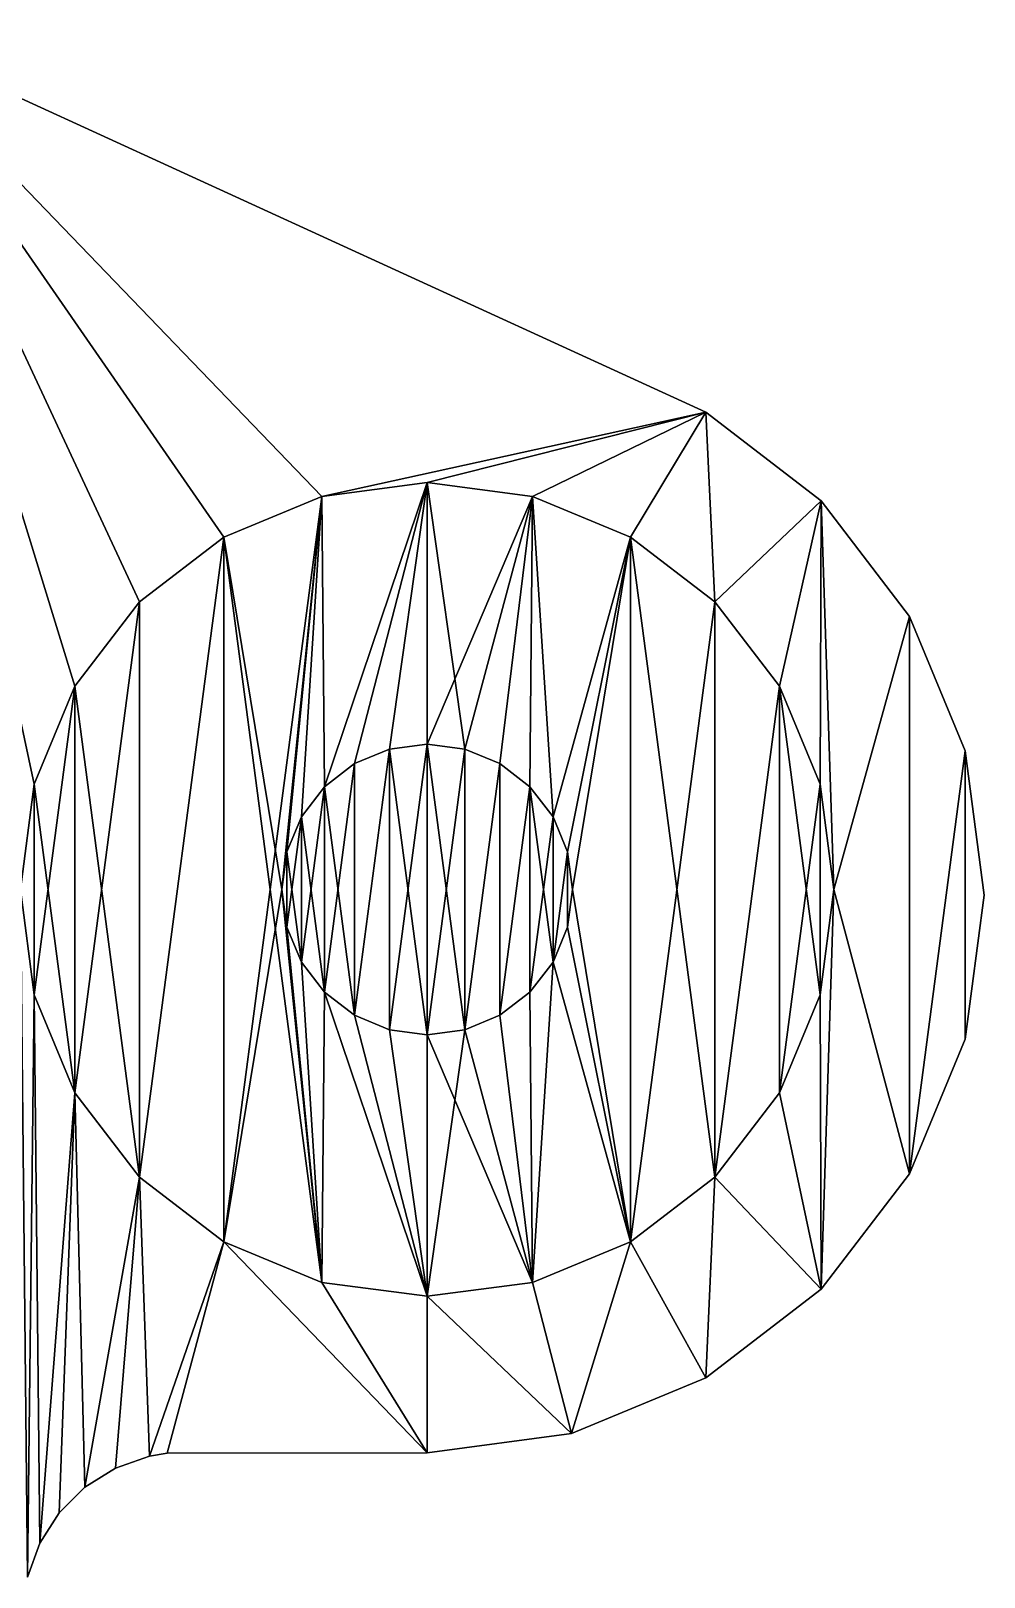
# Model space of a CAD drawing. Header units: metres. Extents: x -14.7 to 34, y 0 to 27.1.
# Drawn here: x 17.63 to 34.03, y 0 to 26.6 of the extents above; entities that cross this region are included whole.
import ezdxf

# ---------------------------------------------------------------- set-up
doc = ezdxf.new("R2010")
doc.units = ezdxf.units.M

msp = doc.modelspace()

# ---------------------------------------------------------------- linework, layer by layer
for points in [[(14.914542, 26.6, 14.7), (22.638268, 18.59148, 14.7), (29.242495, 20.04003, 14.7)], [(22.638268, 18.59148, 14.7), (14.914542, 26.6, 14.7), (20.950001, 17.892178, 14.7)], [(20.950001, 17.892178, 14.7), (14.914542, 26.6, 14.7), (19.500252, 16.779747, 14.7)], [(19.500252, 16.779747, 14.7), (14.914542, 26.6, 14.7), (18.387823, 15.33, 14.7)], [(18.387823, 15.33, 14.7), (14.914542, 26.6, 14.7), (17.688519, 13.641733, 14.7)], [(17.688519, 13.641733, 14.7), (14.914542, 26.6, 14.7), (17.450001, 11.83, 14.7)], [(14.914542, 26.6, 14.7), (29.242495, 20.04003), (14.914542, 26.6)], [(29.242495, 20.04003), (14.914542, 26.6, 14.7), (29.242495, 20.04003, 14.7)], [(14.914542, 26.6), (17.688519, 13.641733), (17.450001, 11.83)], [(17.688519, 13.641733), (14.914542, 26.6), (18.387823, 15.33)], [(18.387823, 15.33), (14.914542, 26.6), (19.500252, 16.779747)], [(19.500252, 16.779747), (14.914542, 26.6), (20.950001, 17.892178)], [(20.950001, 17.892178), (14.914542, 26.6), (22.638268, 18.59148)], [(22.638268, 18.59148), (14.914542, 26.6), (29.242495, 20.04003)], [(29.242495, 20.04003, 14.7), (22.638268, 18.59148, 14.7), (24.450001, 18.83, 14.7)], [(22.638268, 18.59148), (29.242495, 20.04003), (24.450001, 18.83)], [(29.242495, 20.04003, 14.7), (24.450001, 18.83, 14.7), (26.261734, 18.59148, 14.7)], [(24.450001, 18.83), (29.242495, 20.04003), (26.261734, 18.59148)], [(29.242495, 20.04003, 14.7), (26.261734, 18.59148, 14.7), (27.950001, 17.892178, 14.7)], [(26.261734, 18.59148), (29.242495, 20.04003), (27.950001, 17.892178)], [(29.242495, 20.04003, 14.7), (27.950001, 17.892178, 14.7), (29.399748, 16.779747, 14.7)], [(27.950001, 17.892178), (29.242495, 20.04003), (29.399748, 16.779747)], [(29.242495, 20.04003, 14.7), (29.399748, 16.779747, 14.7), (31.226976, 18.51478, 14.7)], [(29.242495, 20.04003, 14.7), (31.226976, 18.51478), (29.242495, 20.04003)], [(31.226976, 18.51478), (29.242495, 20.04003, 14.7), (31.226976, 18.51478, 14.7)], [(29.399748, 16.779747), (29.242495, 20.04003), (31.226976, 18.51478)], [(22.638268, 18.59148), (24.450001, 18.83, -2), (22.638268, 18.59148, -2)], [(24.450001, 18.83, -2), (22.638268, 18.59148), (24.450001, 18.83)], [(22.682234, 13.597767, -2), (22.638268, 18.59148, -2), (24.450001, 18.83, -2)], [(22.638268, 18.59148, 16.700001), (24.450001, 18.83, 14.7), (22.638268, 18.59148, 14.7)], [(24.450001, 18.83, 14.7), (22.638268, 18.59148, 16.700001), (24.450001, 18.83, 16.700001)], [(22.638268, 18.59148, 16.700001), (22.682234, 13.597767, 16.700001), (24.450001, 18.83, 16.700001)], [(22.682234, 13.597767, -2), (24.450001, 18.83, -2), (23.200001, 13.995064, -2)], [(24.450001, 18.83, 16.700001), (22.682234, 13.597767, 16.700001), (23.200001, 13.995064, 16.700001)], [(23.200001, 13.995064, -2), (24.450001, 18.83, -2), (23.802952, 14.244815, -2)], [(24.450001, 18.83, 16.700001), (23.200001, 13.995064, 16.700001), (23.802952, 14.244815, 16.700001)], [(23.802952, 14.244815, -2), (24.450001, 18.83, -2), (24.450001, 14.33, -2)], [(24.450001, 18.83, 16.700001), (23.802952, 14.244815, 16.700001), (24.450001, 14.33, 16.700001)], [(24.450001, 18.83, -2), (26.261734, 18.59148), (26.261734, 18.59148, -2)], [(26.261734, 18.59148), (24.450001, 18.83, -2), (24.450001, 18.83)], [(24.450001, 14.33, -2), (24.450001, 18.83, -2), (26.261734, 18.59148, -2)], [(24.450001, 18.83, 14.7), (26.261734, 18.59148, 16.700001), (26.261734, 18.59148, 14.7)], [(26.261734, 18.59148, 16.700001), (24.450001, 18.83, 14.7), (24.450001, 18.83, 16.700001)], [(24.450001, 18.83, 16.700001), (24.450001, 14.33, 16.700001), (25.097048, 14.244815, 16.700001)], [(24.450001, 18.83, 16.700001), (25.097048, 14.244815, 16.700001), (26.261734, 18.59148, 16.700001)], [(20.950001, 17.892178, -2), (22.638268, 18.59148), (22.638268, 18.59148, -2)], [(22.638268, 18.59148), (20.950001, 17.892178, -2), (20.950001, 17.892178)], [(22.638268, 18.59148, -2), (21.950001, 11.83, -2), (20.950001, 17.892178, -2)], [(20.950001, 17.892178, 14.7), (22.638268, 18.59148, 16.700001), (22.638268, 18.59148, 14.7)], [(22.638268, 18.59148, 16.700001), (20.950001, 17.892178, 14.7), (20.950001, 17.892178, 16.700001)], [(20.950001, 17.892178, 16.700001), (20.950001, 5.767822, 16.700001), (22.638268, 18.59148, 16.700001)], [(22.638268, 18.59148, 16.700001), (20.950001, 5.767822, 16.700001), (21.950001, 11.83, 16.700001)], [(21.950001, 11.83, -2), (22.638268, 18.59148, -2), (22.035185, 12.477048, -2)], [(22.638268, 18.59148, 16.700001), (21.950001, 11.83, 16.700001), (22.035185, 12.477048, 16.700001)], [(22.035185, 12.477048, -2), (22.638268, 18.59148, -2), (22.284937, 13.08, -2)], [(22.638268, 18.59148, 16.700001), (22.035185, 12.477048, 16.700001), (22.284937, 13.08, 16.700001)], [(22.284937, 13.08, -2), (22.638268, 18.59148, -2), (22.682234, 13.597767, -2)], [(22.638268, 18.59148, 16.700001), (22.284937, 13.08, 16.700001), (22.682234, 13.597767, 16.700001)], [(24.450001, 14.33, -2), (26.261734, 18.59148, -2), (25.097048, 14.244815, -2)], [(25.097048, 14.244815, -2), (26.261734, 18.59148, -2), (25.700001, 13.995064, -2)], [(26.261734, 18.59148, 16.700001), (25.097048, 14.244815, 16.700001), (25.700001, 13.995064, 16.700001)], [(25.700001, 13.995064, -2), (26.261734, 18.59148, -2), (26.217768, 13.597767, -2)], [(26.261734, 18.59148, 16.700001), (25.700001, 13.995064, 16.700001), (26.217768, 13.597767, 16.700001)], [(26.217768, 13.597767, -2), (26.261734, 18.59148, -2), (26.615063, 13.08, -2)], [(26.261734, 18.59148, 16.700001), (26.217768, 13.597767, 16.700001), (26.615063, 13.08, 16.700001)], [(26.261734, 18.59148), (27.950001, 17.892178, -2), (26.261734, 18.59148, -2)], [(27.950001, 17.892178, -2), (26.261734, 18.59148), (27.950001, 17.892178)], [(26.615063, 13.08, -2), (26.261734, 18.59148, -2), (27.950001, 17.892178, -2)], [(26.261734, 18.59148, 16.700001), (27.950001, 17.892178, 14.7), (26.261734, 18.59148, 14.7)], [(27.950001, 17.892178, 14.7), (26.261734, 18.59148, 16.700001), (27.950001, 17.892178, 16.700001)], [(26.261734, 18.59148, 16.700001), (26.615063, 13.08, 16.700001), (27.950001, 17.892178, 16.700001)], [(31.226976, 18.51478, 14.7), (29.399748, 16.779747, 14.7), (30.512178, 15.33, 14.7)], [(29.399748, 16.779747), (31.226976, 18.51478), (30.512178, 15.33)], [(31.226976, 18.51478, 14.7), (30.512178, 15.33, 14.7), (31.211481, 13.641733, 14.7)], [(30.512178, 15.33), (31.226976, 18.51478), (31.211481, 13.641733)], [(31.226976, 18.51478, 14.7), (31.211481, 13.641733, 14.7), (31.450001, 11.83, 14.7)], [(31.211481, 13.641733), (31.226976, 18.51478), (31.450001, 11.83)], [(31.226976, 18.51478, 14.7), (31.450001, 11.83, 14.7), (32.749523, 16.528225, 14.7)], [(31.226976, 18.51478), (32.749523, 16.528225, 14.7), (32.749523, 16.528225)], [(32.749523, 16.528225, 14.7), (31.226976, 18.51478), (31.226976, 18.51478, 14.7)], [(31.450001, 11.83), (31.226976, 18.51478), (32.749523, 16.528225)], [(19.500252, 16.779747), (20.950001, 17.892178, -2), (19.500252, 16.779747, -2)], [(20.950001, 17.892178, -2), (19.500252, 16.779747), (20.950001, 17.892178)], [(19.500252, 6.880252, -2), (19.500252, 16.779747, -2), (20.950001, 17.892178, -2)], [(19.500252, 6.880252, -2), (20.950001, 17.892178, -2), (20.950001, 5.767822, -2)], [(19.500252, 16.779747, 16.700001), (20.950001, 17.892178, 14.7), (19.500252, 16.779747, 14.7)], [(20.950001, 17.892178, 14.7), (19.500252, 16.779747, 16.700001), (20.950001, 17.892178, 16.700001)], [(19.500252, 16.779747, 16.700001), (19.500252, 6.880252, 16.700001), (20.950001, 17.892178, 16.700001)], [(20.950001, 17.892178, 16.700001), (19.500252, 6.880252, 16.700001), (20.950001, 5.767822, 16.700001)], [(20.950001, 5.767822, -2), (20.950001, 17.892178, -2), (22.638268, 5.068519, -2)], [(22.638268, 5.068519, -2), (20.950001, 17.892178, -2), (21.950001, 11.83, -2)], [(26.615063, 13.08, -2), (27.950001, 17.892178, -2), (26.864815, 12.477048, -2)], [(27.950001, 17.892178, 16.700001), (26.615063, 13.08, 16.700001), (26.864815, 12.477048, 16.700001)], [(26.864815, 12.477048, -2), (27.950001, 17.892178, -2), (26.950001, 11.83, -2)], [(27.950001, 17.892178, 16.700001), (26.864815, 12.477048, 16.700001), (26.950001, 11.83, 16.700001)], [(27.950001, 5.767822, -2), (26.950001, 11.83, -2), (27.950001, 17.892178, -2)], [(27.950001, 17.892178, 16.700001), (26.950001, 11.83, 16.700001), (27.950001, 5.767822, 16.700001)], [(27.950001, 17.892178), (29.399748, 16.779747, -2), (27.950001, 17.892178, -2)], [(29.399748, 16.779747, -2), (27.950001, 17.892178), (29.399748, 16.779747)], [(27.950001, 5.767822, -2), (27.950001, 17.892178, -2), (29.399748, 16.779747, -2)], [(27.950001, 17.892178, 16.700001), (29.399748, 16.779747, 14.7), (27.950001, 17.892178, 14.7)], [(29.399748, 16.779747, 14.7), (27.950001, 17.892178, 16.700001), (29.399748, 16.779747, 16.700001)], [(27.950001, 17.892178, 16.700001), (27.950001, 5.767822, 16.700001), (29.399748, 6.880252, 16.700001)], [(27.950001, 17.892178, 16.700001), (29.399748, 6.880252, 16.700001), (29.399748, 16.779747, 16.700001)], [(18.387823, 15.33), (19.500252, 16.779747, -2), (18.387823, 15.33, -2)], [(19.500252, 16.779747, -2), (18.387823, 15.33), (19.500252, 16.779747)], [(18.387823, 8.33, -2), (18.387823, 15.33, -2), (19.500252, 16.779747, -2)], [(18.387823, 8.33, -2), (19.500252, 16.779747, -2), (19.500252, 6.880252, -2)], [(19.500252, 16.779747, 16.700001), (18.387823, 15.33, 14.7), (18.387823, 15.33, 16.700001)], [(18.387823, 15.33, 14.7), (19.500252, 16.779747, 16.700001), (19.500252, 16.779747, 14.7)], [(18.387823, 15.33, 16.700001), (19.500252, 6.880252, 16.700001), (19.500252, 16.779747, 16.700001)], [(27.950001, 5.767822, -2), (29.399748, 16.779747, -2), (29.399748, 6.880252, -2)], [(29.399748, 16.779747, -2), (30.512178, 15.33), (30.512178, 15.33, -2)], [(30.512178, 15.33), (29.399748, 16.779747, -2), (29.399748, 16.779747)], [(29.399748, 6.880252, -2), (29.399748, 16.779747, -2), (30.512178, 15.33, -2)], [(29.399748, 16.779747, 14.7), (30.512178, 15.33, 16.700001), (30.512178, 15.33, 14.7)], [(30.512178, 15.33, 16.700001), (29.399748, 16.779747, 14.7), (29.399748, 16.779747, 16.700001)], [(29.399748, 16.779747, 16.700001), (29.399748, 6.880252, 16.700001), (30.512178, 15.33, 16.700001)], [(31.450001, 11.83, 14.7), (32.749523, 6.939734, 14.7), (32.749523, 16.528225, 14.7)], [(32.749523, 6.939734), (31.450001, 11.83), (32.749523, 16.528225)], [(32.749523, 16.528225, 14.7), (32.749523, 6.939734, 14.7), (33.706558, 14.215512, 14.7)], [(32.749523, 16.528225), (33.706558, 14.215512, 14.7), (33.706558, 14.215512)], [(33.706558, 14.215512, 14.7), (32.749523, 16.528225), (32.749523, 16.528225, 14.7)], [(32.749523, 6.939734), (32.749523, 16.528225), (33.706558, 14.215512)], [(17.688519, 13.641733), (18.387823, 15.33, -2), (17.688519, 13.641733, -2)], [(18.387823, 15.33, -2), (17.688519, 13.641733), (18.387823, 15.33)], [(17.688519, 10.018267, -2), (17.688519, 13.641733, -2), (18.387823, 15.33, -2)], [(17.688519, 10.018267, -2), (18.387823, 15.33, -2), (18.387823, 8.33, -2)], [(18.387823, 15.33, 16.700001), (17.688519, 13.641733, 14.7), (17.688519, 13.641733, 16.700001)], [(17.688519, 13.641733, 14.7), (18.387823, 15.33, 16.700001), (18.387823, 15.33, 14.7)], [(17.688519, 13.641733, 16.700001), (18.387823, 8.33, 16.700001), (18.387823, 15.33, 16.700001)], [(18.387823, 15.33, 16.700001), (18.387823, 8.33, 16.700001), (19.500252, 6.880252, 16.700001)], [(29.399748, 6.880252, -2), (30.512178, 15.33, -2), (30.512178, 8.33, -2)], [(30.512178, 15.33, 16.700001), (29.399748, 6.880252, 16.700001), (30.512178, 8.33, 16.700001)], [(30.512178, 15.33, -2), (31.211481, 13.641733), (31.211481, 13.641733, -2)], [(31.211481, 13.641733), (30.512178, 15.33, -2), (30.512178, 15.33)], [(30.512178, 8.33, -2), (30.512178, 15.33, -2), (31.211481, 13.641733, -2)], [(30.512178, 15.33, 14.7), (31.211481, 13.641733, 16.700001), (31.211481, 13.641733, 14.7)], [(31.211481, 13.641733, 16.700001), (30.512178, 15.33, 14.7), (30.512178, 15.33, 16.700001)], [(30.512178, 15.33, 16.700001), (30.512178, 8.33, 16.700001), (31.211481, 10.018267, 16.700001)], [(30.512178, 15.33, 16.700001), (31.211481, 10.018267, 16.700001), (31.211481, 13.641733, 16.700001)], [(23.200001, 9.664936, -2), (23.200001, 13.995064, -2), (23.802952, 14.244815, -2)], [(23.200001, 9.664936, -2), (23.802952, 14.244815, -2), (23.802952, 9.415185, -2)], [(23.200001, 13.995064, 26.700001), (23.200001, 9.664936, 26.700001), (23.802952, 14.244815, 26.700001)], [(23.802952, 14.244815, 26.700001), (23.200001, 9.664936, 26.700001), (23.802952, 9.415185, 26.700001)], [(23.200001, 13.995064, 26.700001), (23.802952, 14.244815, 16.700001), (23.200001, 13.995064, 16.700001)], [(23.802952, 14.244815, 16.700001), (23.200001, 13.995064, 26.700001), (23.802952, 14.244815, 26.700001)], [(23.802952, 9.415185, -2), (23.802952, 14.244815, -2), (24.450001, 14.33, -2)], [(23.802952, 9.415185, -2), (24.450001, 14.33, -2), (24.450001, 9.33, -2)], [(23.802952, 14.244815, 26.700001), (24.450001, 9.33, 26.700001), (24.450001, 14.33, 26.700001)], [(23.802952, 14.244815, 16.700001), (24.450001, 14.33, 26.700001), (24.450001, 14.33, 16.700001)], [(24.450001, 14.33, 26.700001), (23.802952, 14.244815, 16.700001), (23.802952, 14.244815, 26.700001)], [(23.802952, 14.244815, 26.700001), (23.802952, 9.415185, 26.700001), (24.450001, 9.33, 26.700001)], [(24.450001, 9.33, -2), (24.450001, 14.33, -2), (25.097048, 14.244815, -2)], [(24.450001, 14.33, 26.700001), (24.450001, 9.33, 26.700001), (25.097048, 9.415185, 26.700001)], [(24.450001, 14.33, 26.700001), (25.097048, 9.415185, 26.700001), (25.097048, 14.244815, 26.700001)], [(24.450001, 14.33, 26.700001), (25.097048, 14.244815, 16.700001), (24.450001, 14.33, 16.700001)], [(25.097048, 14.244815, 16.700001), (24.450001, 14.33, 26.700001), (25.097048, 14.244815, 26.700001)], [(24.450001, 9.33, -2), (25.097048, 14.244815, -2), (25.097048, 9.415185, -2)], [(25.097048, 9.415185, -2), (25.097048, 14.244815, -2), (25.700001, 13.995064, -2)], [(25.097048, 14.244815, 26.700001), (25.097048, 9.415185, 26.700001), (25.700001, 13.995064, 26.700001)], [(25.097048, 14.244815, 26.700001), (25.700001, 13.995064, 16.700001), (25.097048, 14.244815, 16.700001)], [(25.700001, 13.995064, 16.700001), (25.097048, 14.244815, 26.700001), (25.700001, 13.995064, 26.700001)], [(33.706558, 14.215512, 14.7), (32.749523, 6.939734, 14.7), (33.706558, 9.252446, 14.7)], [(32.749523, 6.939734), (33.706558, 14.215512), (33.706558, 9.252446)], [(33.706558, 14.215512, 14.7), (33.706558, 9.252446, 14.7), (34.032974, 11.733979, 14.7)], [(33.706558, 14.215512), (34.032974, 11.733979, 14.7), (34.032974, 11.733979)], [(34.032974, 11.733979, 14.7), (33.706558, 14.215512), (33.706558, 14.215512, 14.7)], [(33.706558, 9.252446), (33.706558, 14.215512), (34.032974, 11.733979)], [(22.682234, 10.062233, -2), (22.682234, 13.597767, -2), (23.200001, 13.995064, -2)], [(22.682234, 10.062233, -2), (23.200001, 13.995064, -2), (23.200001, 9.664936, -2)], [(22.682234, 13.597767, 26.700001), (23.200001, 9.664936, 26.700001), (23.200001, 13.995064, 26.700001)], [(22.682234, 13.597767, 26.700001), (23.200001, 13.995064, 16.700001), (22.682234, 13.597767, 16.700001)], [(23.200001, 13.995064, 16.700001), (22.682234, 13.597767, 26.700001), (23.200001, 13.995064, 26.700001)], [(25.097048, 9.415185, -2), (25.700001, 13.995064, -2), (25.700001, 9.664936, -2)], [(25.700001, 13.995064, 26.700001), (25.097048, 9.415185, 26.700001), (25.700001, 9.664936, 26.700001)], [(25.700001, 9.664936, -2), (25.700001, 13.995064, -2), (26.217768, 13.597767, -2)], [(25.700001, 13.995064, 26.700001), (25.700001, 9.664936, 26.700001), (26.217768, 13.597767, 26.700001)], [(25.700001, 13.995064, 16.700001), (26.217768, 13.597767, 26.700001), (26.217768, 13.597767, 16.700001)], [(26.217768, 13.597767, 26.700001), (25.700001, 13.995064, 16.700001), (25.700001, 13.995064, 26.700001)], [(17.450001, 11.83), (17.688519, 13.641733, -2), (17.450001, 11.83, -2)], [(17.688519, 13.641733, -2), (17.450001, 11.83), (17.688519, 13.641733)], [(17.688519, 13.641733, -2), (17.688519, 10.018267, -2), (17.450001, 11.83, -2)], [(17.688519, 13.641733, 16.700001), (17.450001, 11.83, 14.7), (17.450001, 11.83, 16.700001)], [(17.450001, 11.83, 14.7), (17.688519, 13.641733, 16.700001), (17.688519, 13.641733, 14.7)], [(17.688519, 10.018267, 16.700001), (17.688519, 13.641733, 16.700001), (17.450001, 11.83, 16.700001)], [(17.688519, 13.641733, 16.700001), (17.688519, 10.018267, 16.700001), (18.387823, 8.33, 16.700001)], [(22.284937, 10.58, -2), (22.284937, 13.08, -2), (22.682234, 13.597767, -2)], [(22.284937, 10.58, -2), (22.682234, 13.597767, -2), (22.682234, 10.062233, -2)], [(22.284937, 13.08, 26.700001), (22.682234, 10.062233, 26.700001), (22.682234, 13.597767, 26.700001)], [(22.284937, 13.08, 26.700001), (22.682234, 13.597767, 16.700001), (22.284937, 13.08, 16.700001)], [(22.682234, 13.597767, 16.700001), (22.284937, 13.08, 26.700001), (22.682234, 13.597767, 26.700001)], [(22.682234, 13.597767, 26.700001), (22.682234, 10.062233, 26.700001), (23.200001, 9.664936, 26.700001)], [(25.700001, 9.664936, -2), (26.217768, 13.597767, -2), (26.217768, 10.062233, -2)], [(26.217768, 13.597767, 26.700001), (25.700001, 9.664936, 26.700001), (26.217768, 10.062233, 26.700001)], [(26.217768, 10.062233, -2), (26.217768, 13.597767, -2), (26.615063, 13.08, -2)], [(26.217768, 13.597767, 26.700001), (26.217768, 10.062233, 26.700001), (26.615063, 10.58, 26.700001)], [(26.217768, 13.597767, 26.700001), (26.615063, 10.58, 26.700001), (26.615063, 13.08, 26.700001)], [(26.217768, 13.597767, 16.700001), (26.615063, 13.08, 26.700001), (26.615063, 13.08, 16.700001)], [(26.615063, 13.08, 26.700001), (26.217768, 13.597767, 16.700001), (26.217768, 13.597767, 26.700001)], [(30.512178, 8.33, -2), (31.211481, 13.641733, -2), (31.211481, 10.018267, -2)], [(31.211481, 13.641733, -2), (31.450001, 11.83), (31.450001, 11.83, -2)], [(31.450001, 11.83), (31.211481, 13.641733, -2), (31.211481, 13.641733)], [(31.211481, 10.018267, -2), (31.211481, 13.641733, -2), (31.450001, 11.83, -2)], [(31.211481, 13.641733, 16.700001), (31.211481, 10.018267, 16.700001), (31.450001, 11.83, 16.700001)], [(31.211481, 13.641733, 14.7), (31.450001, 11.83, 16.700001), (31.450001, 11.83, 14.7)], [(31.450001, 11.83, 16.700001), (31.211481, 13.641733, 14.7), (31.211481, 13.641733, 16.700001)], [(22.035185, 11.182952, -2), (22.035185, 12.477048, -2), (22.284937, 13.08, -2)], [(22.035185, 11.182952, -2), (22.284937, 13.08, -2), (22.284937, 10.58, -2)], [(22.035185, 12.477048, 26.700001), (22.284937, 10.58, 26.700001), (22.284937, 13.08, 26.700001)], [(22.035185, 12.477048, 26.700001), (22.284937, 13.08, 16.700001), (22.035185, 12.477048, 16.700001)], [(22.284937, 13.08, 16.700001), (22.035185, 12.477048, 26.700001), (22.284937, 13.08, 26.700001)], [(22.284937, 13.08, 26.700001), (22.284937, 10.58, 26.700001), (22.682234, 10.062233, 26.700001)], [(26.217768, 10.062233, -2), (26.615063, 13.08, -2), (26.615063, 10.58, -2)], [(26.615063, 10.58, -2), (26.615063, 13.08, -2), (26.864815, 12.477048, -2)], [(26.615063, 13.08, 26.700001), (26.615063, 10.58, 26.700001), (26.864815, 12.477048, 26.700001)], [(26.615063, 13.08, 16.700001), (26.864815, 12.477048, 26.700001), (26.864815, 12.477048, 16.700001)], [(26.864815, 12.477048, 26.700001), (26.615063, 13.08, 16.700001), (26.615063, 13.08, 26.700001)], [(22.035185, 12.477048, -2), (22.035185, 11.182952, -2), (21.950001, 11.83, -2)], [(22.035185, 11.182952, 26.700001), (22.035185, 12.477048, 26.700001), (21.950001, 11.83, 26.700001)], [(21.950001, 11.83, 26.700001), (22.035185, 12.477048, 16.700001), (21.950001, 11.83, 16.700001)], [(22.035185, 12.477048, 16.700001), (21.950001, 11.83, 26.700001), (22.035185, 12.477048, 26.700001)], [(22.035185, 12.477048, 26.700001), (22.035185, 11.182952, 26.700001), (22.284937, 10.58, 26.700001)], [(26.615063, 10.58, -2), (26.864815, 12.477048, -2), (26.864815, 11.182952, -2)], [(26.864815, 12.477048, 26.700001), (26.615063, 10.58, 26.700001), (26.864815, 11.182952, 26.700001)], [(26.864815, 11.182952, -2), (26.864815, 12.477048, -2), (26.950001, 11.83, -2)], [(26.864815, 12.477048, 26.700001), (26.864815, 11.182952, 26.700001), (26.950001, 11.83, 26.700001)], [(26.864815, 12.477048, 16.700001), (26.950001, 11.83, 26.700001), (26.950001, 11.83, 16.700001)], [(26.950001, 11.83, 26.700001), (26.864815, 12.477048, 16.700001), (26.864815, 12.477048, 26.700001)], [(17.688519, 10.018267), (17.450001, 11.83, -2), (17.688519, 10.018267, -2)], [(17.450001, 11.83, -2), (17.688519, 10.018267), (17.450001, 11.83)], [(17.450001, 11.83, 16.700001), (17.688519, 10.018267, 14.7), (17.688519, 10.018267, 16.700001)], [(17.688519, 10.018267, 14.7), (17.450001, 11.83, 16.700001), (17.450001, 11.83, 14.7)], [(17.450001, 11.83, 14.7), (17.573465, 0, 14.7), (17.688519, 10.018267, 14.7)], [(17.573465, 0), (17.450001, 11.83), (17.688519, 10.018267)], [(22.638268, 5.068519, 16.700001), (21.950001, 11.83, 16.700001), (20.950001, 5.767822, 16.700001)], [(22.638268, 5.068519, -2), (21.950001, 11.83, -2), (22.035185, 11.182952, -2)], [(22.035185, 11.182952, 26.700001), (21.950001, 11.83, 16.700001), (22.035185, 11.182952, 16.700001)], [(21.950001, 11.83, 16.700001), (22.035185, 11.182952, 26.700001), (21.950001, 11.83, 26.700001)], [(21.950001, 11.83, 16.700001), (22.638268, 5.068519, 16.700001), (22.035185, 11.182952, 16.700001)], [(27.950001, 5.767822, -2), (26.864815, 11.182952, -2), (26.950001, 11.83, -2)], [(26.950001, 11.83, 16.700001), (26.864815, 11.182952, 26.700001), (26.864815, 11.182952, 16.700001)], [(26.864815, 11.182952, 26.700001), (26.950001, 11.83, 16.700001), (26.950001, 11.83, 26.700001)], [(26.864815, 11.182952, 16.700001), (27.950001, 5.767822, 16.700001), (26.950001, 11.83, 16.700001)], [(31.450001, 11.83, -2), (31.211481, 10.018267), (31.211481, 10.018267, -2)], [(31.211481, 10.018267), (31.450001, 11.83, -2), (31.450001, 11.83)], [(31.211481, 10.018267, 14.7), (31.226976, 4.953178, 14.7), (31.450001, 11.83, 14.7)], [(31.450001, 11.83, 14.7), (31.211481, 10.018267, 16.700001), (31.211481, 10.018267, 14.7)], [(31.211481, 10.018267, 16.700001), (31.450001, 11.83, 14.7), (31.450001, 11.83, 16.700001)], [(31.226976, 4.953178), (31.211481, 10.018267), (31.450001, 11.83)], [(31.450001, 11.83, 14.7), (31.226976, 4.953178, 14.7), (32.749523, 6.939734, 14.7)], [(31.226976, 4.953178), (31.450001, 11.83), (32.749523, 6.939734)], [(34.032974, 11.733979), (33.706558, 9.252446, 14.7), (33.706558, 9.252446)], [(33.706558, 9.252446, 14.7), (34.032974, 11.733979), (34.032974, 11.733979, 14.7)], [(22.638268, 5.068519, -2), (22.035185, 11.182952, -2), (22.284937, 10.58, -2)], [(22.284937, 10.58, 26.700001), (22.035185, 11.182952, 16.700001), (22.284937, 10.58, 16.700001)], [(22.035185, 11.182952, 16.700001), (22.284937, 10.58, 26.700001), (22.035185, 11.182952, 26.700001)], [(22.035185, 11.182952, 16.700001), (22.638268, 5.068519, 16.700001), (22.284937, 10.58, 16.700001)], [(27.950001, 5.767822, -2), (26.615063, 10.58, -2), (26.864815, 11.182952, -2)], [(26.864815, 11.182952, 16.700001), (26.615063, 10.58, 26.700001), (26.615063, 10.58, 16.700001)], [(26.615063, 10.58, 26.700001), (26.864815, 11.182952, 16.700001), (26.864815, 11.182952, 26.700001)], [(26.615063, 10.58, 16.700001), (27.950001, 5.767822, 16.700001), (26.864815, 11.182952, 16.700001)], [(22.638268, 5.068519, -2), (22.284937, 10.58, -2), (22.682234, 10.062233, -2)], [(22.682234, 10.062233, 26.700001), (22.284937, 10.58, 16.700001), (22.682234, 10.062233, 16.700001)], [(22.284937, 10.58, 16.700001), (22.682234, 10.062233, 26.700001), (22.284937, 10.58, 26.700001)], [(22.284937, 10.58, 16.700001), (22.638268, 5.068519, 16.700001), (22.682234, 10.062233, 16.700001)], [(26.261734, 5.068519, -2), (26.217768, 10.062233, -2), (26.615063, 10.58, -2)], [(26.615063, 10.58, 16.700001), (26.217768, 10.062233, 26.700001), (26.217768, 10.062233, 16.700001)], [(26.217768, 10.062233, 26.700001), (26.615063, 10.58, 16.700001), (26.615063, 10.58, 26.700001)], [(26.217768, 10.062233, 16.700001), (26.261734, 5.068519, 16.700001), (26.615063, 10.58, 16.700001)], [(26.261734, 5.068519, -2), (26.615063, 10.58, -2), (27.950001, 5.767822, -2)], [(26.615063, 10.58, 16.700001), (26.261734, 5.068519, 16.700001), (27.950001, 5.767822, 16.700001)], [(17.688519, 10.018267, 14.7), (17.573465, 0, 14.7), (17.78319, 0.584357, 14.7)], [(17.573465, 0), (17.688519, 10.018267), (17.78319, 0.584357)], [(18.387823, 8.33), (17.688519, 10.018267, -2), (18.387823, 8.33, -2)], [(17.688519, 10.018267, -2), (18.387823, 8.33), (17.688519, 10.018267)], [(17.688519, 10.018267, 16.700001), (18.387823, 8.33, 14.7), (18.387823, 8.33, 16.700001)], [(18.387823, 8.33, 14.7), (17.688519, 10.018267, 16.700001), (17.688519, 10.018267, 14.7)], [(17.688519, 10.018267, 14.7), (17.78319, 0.584357, 14.7), (18.387823, 8.33, 14.7)], [(17.78319, 0.584357), (17.688519, 10.018267), (18.387823, 8.33)], [(22.638268, 5.068519, -2), (22.682234, 10.062233, -2), (24.450001, 4.83, -2)], [(22.682234, 10.062233, 16.700001), (22.638268, 5.068519, 16.700001), (24.450001, 4.83, 16.700001)], [(24.450001, 4.83, -2), (22.682234, 10.062233, -2), (23.200001, 9.664936, -2)], [(23.200001, 9.664936, 16.700001), (22.682234, 10.062233, 26.700001), (22.682234, 10.062233, 16.700001)], [(22.682234, 10.062233, 26.700001), (23.200001, 9.664936, 16.700001), (23.200001, 9.664936, 26.700001)], [(22.682234, 10.062233, 16.700001), (24.450001, 4.83, 16.700001), (23.200001, 9.664936, 16.700001)], [(26.261734, 5.068519, -2), (25.700001, 9.664936, -2), (26.217768, 10.062233, -2)], [(26.217768, 10.062233, 26.700001), (25.700001, 9.664936, 16.700001), (26.217768, 10.062233, 16.700001)], [(25.700001, 9.664936, 16.700001), (26.217768, 10.062233, 26.700001), (25.700001, 9.664936, 26.700001)], [(25.700001, 9.664936, 16.700001), (26.261734, 5.068519, 16.700001), (26.217768, 10.062233, 16.700001)], [(31.211481, 10.018267, -2), (30.512178, 8.33), (30.512178, 8.33, -2)], [(30.512178, 8.33), (31.211481, 10.018267, -2), (31.211481, 10.018267)], [(30.512178, 8.33, 14.7), (31.226976, 4.953178, 14.7), (31.211481, 10.018267, 14.7)], [(31.211481, 10.018267, 14.7), (30.512178, 8.33, 16.700001), (30.512178, 8.33, 14.7)], [(30.512178, 8.33, 16.700001), (31.211481, 10.018267, 14.7), (31.211481, 10.018267, 16.700001)], [(31.226976, 4.953178), (30.512178, 8.33), (31.211481, 10.018267)], [(24.450001, 4.83, -2), (23.200001, 9.664936, -2), (23.802952, 9.415185, -2)], [(23.802952, 9.415185, 16.700001), (23.200001, 9.664936, 26.700001), (23.200001, 9.664936, 16.700001)], [(23.200001, 9.664936, 26.700001), (23.802952, 9.415185, 16.700001), (23.802952, 9.415185, 26.700001)], [(23.200001, 9.664936, 16.700001), (24.450001, 4.83, 16.700001), (23.802952, 9.415185, 16.700001)], [(26.261734, 5.068519, -2), (25.097048, 9.415185, -2), (25.700001, 9.664936, -2)], [(25.700001, 9.664936, 26.700001), (25.097048, 9.415185, 16.700001), (25.700001, 9.664936, 16.700001)], [(25.097048, 9.415185, 16.700001), (25.700001, 9.664936, 26.700001), (25.097048, 9.415185, 26.700001)], [(25.097048, 9.415185, 16.700001), (26.261734, 5.068519, 16.700001), (25.700001, 9.664936, 16.700001)], [(24.450001, 4.83, -2), (23.802952, 9.415185, -2), (24.450001, 9.33, -2)], [(24.450001, 9.33, 26.700001), (23.802952, 9.415185, 16.700001), (24.450001, 9.33, 16.700001)], [(23.802952, 9.415185, 16.700001), (24.450001, 9.33, 26.700001), (23.802952, 9.415185, 26.700001)], [(23.802952, 9.415185, 16.700001), (24.450001, 4.83, 16.700001), (24.450001, 9.33, 16.700001)], [(24.450001, 4.83, -2), (24.450001, 9.33, -2), (25.097048, 9.415185, -2)], [(24.450001, 4.83, -2), (25.097048, 9.415185, -2), (26.261734, 5.068519, -2)], [(25.097048, 9.415185, 16.700001), (24.450001, 9.33, 26.700001), (24.450001, 9.33, 16.700001)], [(24.450001, 9.33, 26.700001), (25.097048, 9.415185, 16.700001), (25.097048, 9.415185, 26.700001)], [(24.450001, 9.33, 16.700001), (26.261734, 5.068519, 16.700001), (25.097048, 9.415185, 16.700001)], [(24.450001, 9.33, 16.700001), (24.450001, 4.83, 16.700001), (26.261734, 5.068519, 16.700001)], [(33.706558, 9.252446), (32.749523, 6.939734, 14.7), (32.749523, 6.939734)], [(32.749523, 6.939734, 14.7), (33.706558, 9.252446), (33.706558, 9.252446, 14.7)], [(18.387823, 8.33, 14.7), (17.78319, 0.584357, 14.7), (18.116667, 1.108046, 14.7)], [(17.78319, 0.584357), (18.387823, 8.33), (18.116667, 1.108046)], [(18.387823, 8.33, 14.7), (18.116667, 1.108046, 14.7), (18.557465, 1.545259, 14.7)], [(18.116667, 1.108046), (18.387823, 8.33), (18.557465, 1.545259)], [(19.500252, 6.880252), (18.387823, 8.33, -2), (19.500252, 6.880252, -2)], [(18.387823, 8.33, -2), (19.500252, 6.880252), (18.387823, 8.33)], [(19.500252, 6.880252, 16.700001), (18.387823, 8.33, 14.7), (19.500252, 6.880252, 14.7)], [(18.387823, 8.33, 14.7), (19.500252, 6.880252, 16.700001), (18.387823, 8.33, 16.700001)], [(18.387823, 8.33, 14.7), (18.557465, 1.545259, 14.7), (19.500252, 6.880252, 14.7)], [(18.557465, 1.545259), (18.387823, 8.33), (19.500252, 6.880252)], [(29.399748, 6.880252, 14.7), (31.226976, 4.953178, 14.7), (30.512178, 8.33, 14.7)], [(30.512178, 8.33, -2), (29.399748, 6.880252), (29.399748, 6.880252, -2)], [(29.399748, 6.880252), (30.512178, 8.33, -2), (30.512178, 8.33)], [(30.512178, 8.33, 14.7), (29.399748, 6.880252, 16.700001), (29.399748, 6.880252, 14.7)], [(29.399748, 6.880252, 16.700001), (30.512178, 8.33, 14.7), (30.512178, 8.33, 16.700001)], [(31.226976, 4.953178), (29.399748, 6.880252), (30.512178, 8.33)], [(32.749523, 6.939734), (31.226976, 4.953178, 14.7), (31.226976, 4.953178)], [(31.226976, 4.953178, 14.7), (32.749523, 6.939734), (32.749523, 6.939734, 14.7)], [(19.500252, 6.880252, 14.7), (18.557465, 1.545259, 14.7), (19.083858, 1.87445, 14.7)], [(18.557465, 1.545259), (19.500252, 6.880252), (19.083858, 1.87445)], [(19.500252, 6.880252, 14.7), (19.083858, 1.87445, 14.7), (19.669909, 2.079397, 14.7)], [(19.083858, 1.87445), (19.500252, 6.880252), (19.669909, 2.079397)], [(20.950001, 5.767822), (19.500252, 6.880252, -2), (20.950001, 5.767822, -2)], [(19.500252, 6.880252, -2), (20.950001, 5.767822), (19.500252, 6.880252)], [(20.950001, 5.767822, 16.700001), (19.500252, 6.880252, 14.7), (20.950001, 5.767822, 14.7)], [(19.500252, 6.880252, 14.7), (20.950001, 5.767822, 16.700001), (19.500252, 6.880252, 16.700001)], [(19.500252, 6.880252, 14.7), (19.669909, 2.079397, 14.7), (20.950001, 5.767822, 14.7)], [(19.669909, 2.079397), (19.500252, 6.880252), (20.950001, 5.767822)], [(27.950001, 5.767822, 14.7), (29.242495, 3.427928, 14.7), (29.399748, 6.880252, 14.7)], [(29.399748, 6.880252, 16.700001), (27.950001, 5.767822, 14.7), (29.399748, 6.880252, 14.7)], [(27.950001, 5.767822, 14.7), (29.399748, 6.880252, 16.700001), (27.950001, 5.767822, 16.700001)], [(29.242495, 3.427928), (27.950001, 5.767822), (29.399748, 6.880252)], [(29.399748, 6.880252), (27.950001, 5.767822, -2), (29.399748, 6.880252, -2)], [(27.950001, 5.767822, -2), (29.399748, 6.880252), (27.950001, 5.767822)], [(29.399748, 6.880252, 14.7), (29.242495, 3.427928, 14.7), (31.226976, 4.953178, 14.7)], [(29.242495, 3.427928), (29.399748, 6.880252), (31.226976, 4.953178)], [(20.950001, 5.767822, 14.7), (19.669909, 2.079397, 14.7), (19.976355, 2.131868, 14.7)], [(19.669909, 2.079397), (20.950001, 5.767822), (19.976355, 2.131868)], [(20.950001, 5.767822, 14.7), (19.976355, 2.131868, 14.7), (24.450001, 2.137956, 14.7)], [(19.976355, 2.131868), (20.950001, 5.767822), (24.450001, 2.137956)], [(22.638268, 5.068519), (20.950001, 5.767822, -2), (22.638268, 5.068519, -2)], [(20.950001, 5.767822, -2), (22.638268, 5.068519), (20.950001, 5.767822)], [(22.638268, 5.068519, 16.700001), (20.950001, 5.767822, 14.7), (22.638268, 5.068519, 14.7)], [(20.950001, 5.767822, 14.7), (22.638268, 5.068519, 16.700001), (20.950001, 5.767822, 16.700001)], [(20.950001, 5.767822, 14.7), (24.450001, 2.137956, 14.7), (22.638268, 5.068519, 14.7)], [(24.450001, 2.137956), (20.950001, 5.767822), (22.638268, 5.068519)], [(27.950001, 5.767822, -2), (26.261734, 5.068519), (26.261734, 5.068519, -2)], [(26.261734, 5.068519), (27.950001, 5.767822, -2), (27.950001, 5.767822)], [(26.261734, 5.068519, 14.7), (26.931087, 2.467747, 14.7), (27.950001, 5.767822, 14.7)], [(27.950001, 5.767822, 14.7), (26.261734, 5.068519, 16.700001), (26.261734, 5.068519, 14.7)], [(26.261734, 5.068519, 16.700001), (27.950001, 5.767822, 14.7), (27.950001, 5.767822, 16.700001)], [(26.931087, 2.467747), (26.261734, 5.068519), (27.950001, 5.767822)], [(27.950001, 5.767822, 14.7), (26.931087, 2.467747, 14.7), (29.242495, 3.427928, 14.7)], [(26.931087, 2.467747), (27.950001, 5.767822), (29.242495, 3.427928)], [(24.450001, 4.83, -2), (22.638268, 5.068519), (22.638268, 5.068519, -2)], [(22.638268, 5.068519), (24.450001, 4.83, -2), (24.450001, 4.83)], [(24.450001, 4.83, 16.700001), (22.638268, 5.068519, 14.7), (24.450001, 4.83, 14.7)], [(22.638268, 5.068519, 14.7), (24.450001, 4.83, 16.700001), (22.638268, 5.068519, 16.700001)], [(22.638268, 5.068519, 14.7), (24.450001, 2.137956, 14.7), (24.450001, 4.83, 14.7)], [(24.450001, 2.137956), (22.638268, 5.068519), (24.450001, 4.83)], [(26.261734, 5.068519), (24.450001, 4.83, -2), (26.261734, 5.068519, -2)], [(24.450001, 4.83, -2), (26.261734, 5.068519), (24.450001, 4.83)], [(24.450001, 4.83, 14.7), (26.931087, 2.467747, 14.7), (26.261734, 5.068519, 14.7)], [(26.261734, 5.068519, 16.700001), (24.450001, 4.83, 14.7), (26.261734, 5.068519, 14.7)], [(24.450001, 4.83, 14.7), (26.261734, 5.068519, 16.700001), (24.450001, 4.83, 16.700001)], [(26.931087, 2.467747), (24.450001, 4.83), (26.261734, 5.068519)], [(24.450001, 4.83, 14.7), (24.450001, 2.137956, 14.7), (26.931087, 2.467747, 14.7)], [(24.450001, 2.137956), (24.450001, 4.83), (26.931087, 2.467747)], [(31.226976, 4.953178, 14.7), (29.242495, 3.427928), (31.226976, 4.953178)], [(29.242495, 3.427928), (31.226976, 4.953178, 14.7), (29.242495, 3.427928, 14.7)], [(29.242495, 3.427928), (26.931087, 2.467747, 14.7), (26.931087, 2.467747)], [(26.931087, 2.467747, 14.7), (29.242495, 3.427928), (29.242495, 3.427928, 14.7)], [(26.931087, 2.467747, 14.7), (24.450001, 2.137956), (26.931087, 2.467747)], [(24.450001, 2.137956), (26.931087, 2.467747, 14.7), (24.450001, 2.137956, 14.7)], [(19.976355, 2.131868), (19.669909, 2.079397, 14.7), (19.669909, 2.079397)], [(19.669909, 2.079397, 14.7), (19.976355, 2.131868), (19.976355, 2.131868, 14.7)], [(24.450001, 2.137956), (19.976355, 2.131868, 14.7), (19.976355, 2.131868)], [(19.976355, 2.131868, 14.7), (24.450001, 2.137956), (24.450001, 2.137956, 14.7)], [(19.083858, 1.87445), (18.557465, 1.545259, 14.7), (18.557465, 1.545259)], [(18.557465, 1.545259, 14.7), (19.083858, 1.87445), (19.083858, 1.87445, 14.7)], [(19.669909, 2.079397, 14.7), (19.083858, 1.87445), (19.669909, 2.079397)], [(19.083858, 1.87445), (19.669909, 2.079397, 14.7), (19.083858, 1.87445, 14.7)], [(18.557465, 1.545259), (18.116667, 1.108046, 14.7), (18.116667, 1.108046)], [(18.116667, 1.108046, 14.7), (18.557465, 1.545259), (18.557465, 1.545259, 14.7)], [(18.116667, 1.108046), (17.78319, 0.584357, 14.7), (17.78319, 0.584357)], [(17.78319, 0.584357, 14.7), (18.116667, 1.108046), (18.116667, 1.108046, 14.7)], [(17.78319, 0.584357), (17.573465, 0, 14.7), (17.573465, 0)], [(17.573465, 0, 14.7), (17.78319, 0.584357), (17.78319, 0.584357, 14.7)]]:
    msp.add_3dface(points)

doc.saveas('drawing.dxf')
